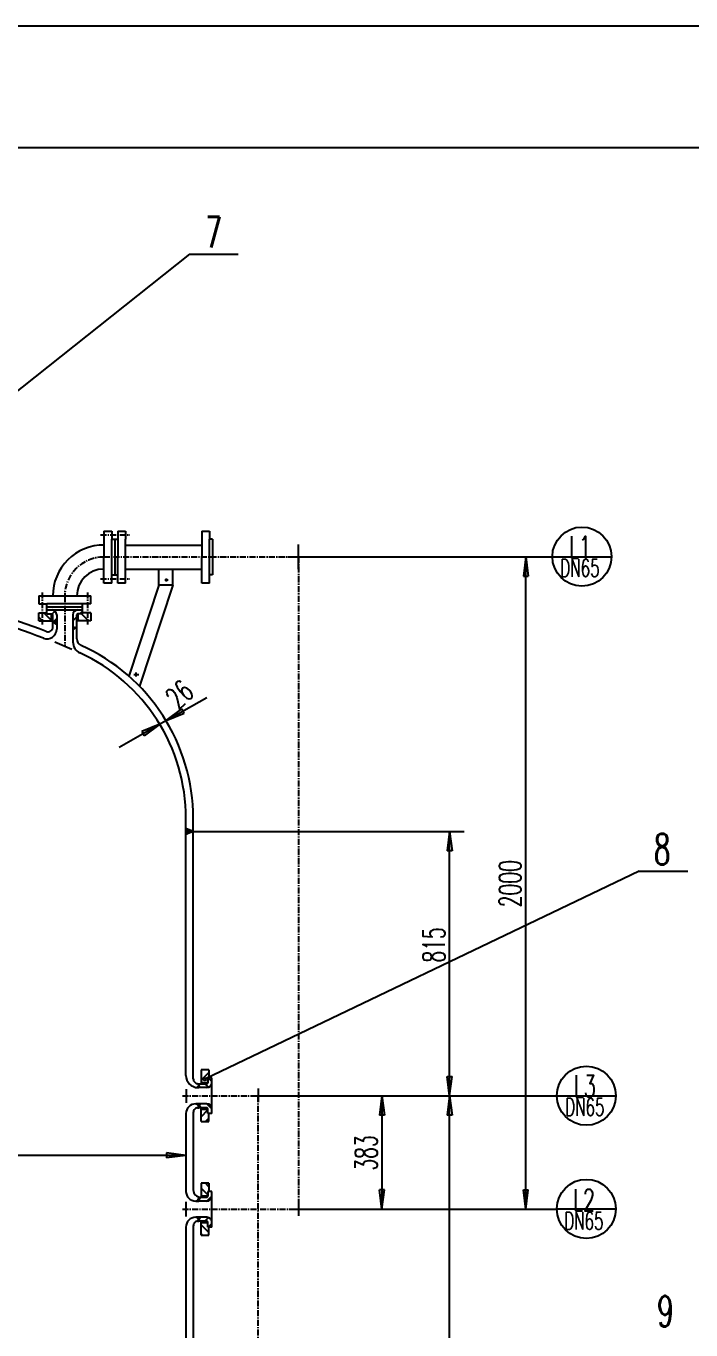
# Model space of a CAD drawing. Extents: x -1 to 624, y -221 to 620.
# Drawn here: x 256.8 to 393.6, y 351.7 to 619.8 of the extents above; entities that cross this region are included whole.
import ezdxf

# ---------------------------------------------------------------- set-up
doc = ezdxf.new("R2010")
doc.units = 0
doc.header["$MEASUREMENT"] = 0
doc.linetypes.add('CENTER', pattern=[2, 1.25, -0.25, 0.25, -0.25])
doc.layers.get('0').update_dxf_attribs({"linetype": 'CONTINUOUS'})
for name, color, linetype in [('1', 1, 'CONTINUOUS'), ('2', 7, 'CENTER'), ('4', 7, 'CONTINUOUS'), ('5', 7, 'CONTINUOUS'), ('K1', 4, 'CONTINUOUS')]:
    doc.layers.add(name, color=color, linetype=linetype)
doc.styles.get("Standard").update_dxf_attribs({"font": 'txt.shx', "width": 0.75, "bigfont": 'hztxt.shx'})
doc.dimstyles.get("Standard").update_dxf_attribs({"dimtxt": 0.18, "dimasz": 0.18, "dimexe": 0.18, "dimexo": 0.0625, "dimgap": 0.09, "dimtad": 0, "dimtih": 1, "dimtoh": 1, "dimdec": 4, "dimzin": 0, "dimdsep": 46, "dimtxsty": 'Standard', "dimcen": 0.09, "dimadec": 0, "dimazin": 0, "dimtfac": 1, "dimtdec": 4, "dimtofl": 0, "dimtmove": 0, "dimatfit": 3, "dimfxl": 1, "dimtolj": 1, "dimtzin": 0, "dimarcsym": 0})

# ---------------------------------------------------------------- blocks, each defined once
blk = doc.blocks.new('*D5')
at = {"layer": '1'}
for p, q in [((-333.325718, 458.53706), (-334.180273, 459.391615)), ((-334.180273, 459.207734), (-334.032332, 459.355676)), ((-334.180273, 458.924892), (-333.831708, 459.273457)), ((-334.180273, 458.642049), (-333.631085, 459.191237)), ((-334.180273, 458.359206), (-333.430462, 459.109018)), ((-333.526341, 458.45484), (-334.180273, 459.108772)), ((-333.726965, 458.372621), (-334.180273, 458.82593)), ((-333.927588, 458.290402), (-334.180273, 458.543087)), ((-333.993072, 458.263565), (-333.229838, 459.026799)), ((-333.125095, 458.619279), (-333.742861, 459.237045)), ((-333.513824, 458.459971), (-333.029215, 458.944579)), ((-332.924471, 458.701499), (-333.263613, 459.04064)), ((-333.034576, 458.656376), (-332.828592, 458.86236)), ((-332.723848, 458.783718), (-332.784365, 458.844235)), ((-334.128211, 458.208182), (-334.180273, 458.260244))]:
    blk.add_line(p, q, dxfattribs=at)
blk = doc.blocks.new('*D6')
at = {"layer": '1'}
for p, q in [((-331.795817, 402.724564), (-331.718805, 402.801576)), ((-331.462707, 402.388884), (-331.792306, 402.718482)), ((-331.726798, 402.60502), (-331.530243, 402.801576)), ((-331.393689, 402.508427), (-331.686838, 402.801576)), ((-331.65778, 402.485477), (-331.341681, 402.801576)), ((-331.588762, 402.365934), (-331.321865, 402.63283)), ((-331.531726, 402.269341), (-331.534725, 402.27234)), ((-331.324671, 402.627971), (-331.498276, 402.801576)), ((-331.255652, 402.747514), (-331.309714, 402.801576))]:
    blk.add_line(p, q, dxfattribs=at)
blk = doc.blocks.new('*D7')
at = {"layer": '1'}
for p, q in [((-331.81462, 406.134909), (-331.830888, 406.151177)), ((-331.779584, 406.134909), (-331.427637, 406.486857)), ((-331.626058, 406.134909), (-331.761869, 406.27072)), ((-331.437497, 406.134909), (-331.692851, 406.390264)), ((-331.665612, 406.437443), (-331.496655, 406.6064)), ((-331.248935, 406.134909), (-331.623833, 406.509807)), ((-331.591022, 406.134909), (-331.358618, 406.367313)), ((-331.448559, 406.523095), (-331.554814, 406.62935)), ((-331.40246, 406.134909), (-331.2896, 406.24777))]:
    blk.add_line(p, q, dxfattribs=at)
blk = doc.blocks.new('*D8')
at = {"layer": '4'}
for p, q in [((-331.080935, 409.551307), (-330.830666, 409.801576)), ((-331.080935, 407.665689), (-329.480935, 409.265689)), ((-331.080935, 400.123216), (-329.665693, 401.538459)), ((-330.183624, 399.134909), (-329.480935, 399.837598))]:
    blk.add_line(p, q, dxfattribs=at)
blk = doc.blocks.new('*D9')
at = {"layer": '4'}
for p, q in [((-328.865693, 407.412225), (-329.588377, 408.134909)), ((-329.531493, 406.192407), (-330.276238, 406.937153)), ((-331.4342, 402.43826), (-330.996559, 402.000619)), ((-328.865693, 401.755371), (-329.911898, 402.801576))]:
    blk.add_line(p, q, dxfattribs=at)
blk = doc.blocks.new('*D10')
at = {"layer": '1'}
for p, q in [((-331.795817, 379.39123), (-331.718805, 379.468243)), ((-331.462707, 379.055551), (-331.792306, 379.385149)), ((-331.726798, 379.271687), (-331.530243, 379.468243)), ((-331.393689, 379.175094), (-331.686838, 379.468243)), ((-331.65778, 379.152144), (-331.341681, 379.468243)), ((-331.588762, 379.0326), (-331.321865, 379.299497)), ((-331.531726, 378.936007), (-331.534725, 378.939007)), ((-331.324671, 379.294637), (-331.498276, 379.468243)), ((-331.255652, 379.414181), (-331.309714, 379.468243))]:
    blk.add_line(p, q, dxfattribs=at)
blk = doc.blocks.new('*D11')
at = {"layer": '1'}
for p, q in [((-331.81462, 382.801576), (-331.830888, 382.817844)), ((-331.779584, 382.801576), (-331.427637, 383.153523)), ((-331.626058, 382.801576), (-331.761869, 382.937387)), ((-331.437497, 382.801576), (-331.692851, 383.05693)), ((-331.665612, 383.10411), (-331.496655, 383.273067)), ((-331.248935, 382.801576), (-331.623833, 383.176474)), ((-331.591022, 382.801576), (-331.358618, 383.03398)), ((-331.448559, 383.189762), (-331.554814, 383.296017)), ((-331.40246, 382.801576), (-331.2896, 382.914437))]:
    blk.add_line(p, q, dxfattribs=at)
blk = doc.blocks.new('*D12')
at = {"layer": '4'}
for p, q in [((-329.480935, 385.762113), (-330.187065, 386.468243)), ((-329.665693, 384.061252), (-331.080935, 385.476494)), ((-329.480935, 376.334022), (-331.080935, 377.934022)), ((-330.834107, 375.801576), (-331.080935, 376.048404))]:
    blk.add_line(p, q, dxfattribs=at)
blk = doc.blocks.new('*D13')
at = {"layer": '4'}
for p, q in [((-331.432941, 383.16271), (-330.727408, 383.868243)), ((-329.908457, 382.801576), (-328.865693, 383.84434)), ((-330.537221, 378.401576), (-329.528955, 379.409841)), ((-329.584936, 377.468243), (-328.865693, 378.187485))]:
    blk.add_line(p, q, dxfattribs=at)
blk = doc.blocks.new('*D14')
at = {"layer": '5'}
for p, q in [((-293.850758, 404.468243), (-294.346897, 400.499131)), ((-293.850758, 404.468243), (-293.850758, 381.134909)), ((-293.850758, 404.468243), (-293.354619, 400.499131)), ((-293.354619, 400.499131), (-294.346897, 400.499131)), ((-293.850758, 381.134909), (-294.346897, 385.104021)), ((-293.354619, 385.104021), (-294.346897, 385.104021)), ((-293.850758, 381.134909), (-293.354619, 385.104021))]:
    blk.add_line(p, q, dxfattribs=at)
blk = doc.blocks.new('*D71')
at = {"layer": '1'}
for p, q in [((-361.312509, 501.689497), (-361.309509, 501.686497)), ((-361.215916, 501.632461), (-360.949019, 501.899357)), ((-361.192965, 501.758515), (-360.863367, 501.428917)), ((-361.096372, 501.563442), (-360.780273, 501.879541)), ((-361.073422, 501.827533), (-360.780273, 501.534385)), ((-360.976829, 501.494424), (-360.780273, 501.69098)), ((-360.953879, 501.896552), (-360.780273, 501.722947)), ((-360.857285, 501.425406), (-360.780273, 501.502418)), ((-360.834335, 501.96557), (-360.780273, 501.911508))]:
    blk.add_line(p, q, dxfattribs=at)
blk = doc.blocks.new('*D72')
at = {"layer": '4'}
for p, q in [((-362.771135, 504.355529), (-362.780273, 504.346391)), ((-361.127749, 504.113297), (-361.84694, 503.394107)), ((-355.44694, 504.137252), (-356.028663, 503.555529)), ((-360.780273, 502.575155), (-361.580427, 501.775001)), ((-356.644707, 502.939486), (-357.44694, 502.137252))]:
    blk.add_line(p, q, dxfattribs=at)
blk = doc.blocks.new('*D73')
at = {"layer": '4'}
for p, q in [((-364.44694, 502.895638), (-363.691589, 502.140287)), ((-363.405971, 503.740287), (-361.84694, 502.181256)), ((-356.380273, 502.371444), (-356.149117, 502.140287)), ((-355.678741, 503.555529), (-354.263499, 502.140287)), ((-353.977881, 503.740287), (-353.780273, 503.54268))]:
    blk.add_line(p, q, dxfattribs=at)
blk = doc.blocks.new('*D74')
at = {"layer": '1'}
for p, q in [((-357.44694, 500.938045), (-357.072042, 500.563148)), ((-357.44694, 500.78452), (-357.334079, 500.897381)), ((-357.44694, 500.595958), (-357.214536, 500.828362)), ((-357.44694, 500.407396), (-357.094993, 500.759344)), ((-357.44694, 500.749484), (-357.191586, 500.494129)), ((-357.44694, 500.560922), (-357.311129, 500.425111)), ((-357.44694, 500.37236), (-357.430672, 500.356093)), ((-357.144406, 500.521368), (-356.975449, 500.690325)), ((-357.058754, 500.738422), (-356.952499, 500.632166))]:
    blk.add_line(p, q, dxfattribs=at)
blk = doc.blocks.new('*D75')
at = {"layer": '5'}
for p, q in [((-311.007249, 515.280773), (-246.606847, 515.280773)), ((-264.225914, 515.280773), (-264.722053, 511.311661)), ((-264.225914, 381.134909), (-264.225914, 515.280773)), ((-264.225914, 515.280773), (-263.729776, 511.311661)), ((-264.722053, 511.311661), (-263.729776, 511.311661)), ((-264.225914, 381.134909), (-264.722053, 385.104021)), ((-264.722053, 385.104021), (-263.729776, 385.104021)), ((-264.225914, 381.134909), (-263.729776, 385.104021)), ((-311.007249, 381.134909), (-257.864576, 381.134909))]:
    blk.add_line(p, q, dxfattribs=at)
at = {"layer": '5', "width": 0.63}
blk.add_text('815', height=4.5, rotation=90, dxfattribs=at).set_placement((-280.912283, 431.824724))
blk = doc.blocks.new('*D77')
at = {"layer": '5'}
for p, q in [((-332.680273, 458.801576), (-276.912283, 458.801576)), ((-279.912283, 458.801576), (-280.408422, 454.832464)), ((-279.912283, 271.13491), (-279.912283, 458.801576)), ((-279.912283, 458.801576), (-279.416144, 454.832464)), ((-279.416144, 454.832464), (-280.408422, 454.832464)), ((-279.912283, 404.468243), (-280.408422, 408.437354)), ((-280.408422, 408.437354), (-279.416144, 408.437354)), ((-279.912283, 404.468243), (-279.416144, 408.437354)), ((-319.300424, 404.468243), (-245.696113, 404.468243)), ((-279.912283, 404.468243), (-280.408422, 400.499131)), ((-279.912283, 404.468243), (-279.416144, 400.499131)), ((-279.416144, 400.499131), (-280.408422, 400.499131)), ((-279.912283, 271.13491), (-280.408422, 275.104021)), ((-280.408422, 275.104021), (-279.416144, 275.104021)), ((-279.912283, 271.13491), (-279.416144, 275.104021)), ((-319.300424, 271.13491), (-257.730535, 271.13491))]:
    blk.add_line(p, q, dxfattribs=at)
blk = doc.blocks.new('*D118')
at = {"layer": '5'}
for p, q in [((-334.180273, 392.205319), (-535.680273, 392.205319)), ((-534.180273, 392.205319), (-530.211162, 392.701458)), ((-534.180273, 392.205319), (-530.211162, 391.70918)), ((-530.211162, 392.701458), (-530.211162, 391.70918)), ((-334.180273, 392.205319), (-338.149385, 392.701458)), ((-338.149385, 392.701458), (-338.149385, 391.70918)), ((-334.180273, 392.205319), (-338.149385, 391.70918))]:
    blk.add_line(p, q, dxfattribs=at)
blk = doc.blocks.new('*D119')
at = {"layer": '5'}
for p, q in [((-347.954466, 476.152492), (-338.296518, 481.630704)), ((-339.586677, 480.898896), (-343.283852, 479.372169)), ((-339.586677, 480.898896), (-342.794283, 478.509071)), ((-343.283852, 479.372169), (-342.794283, 478.509071))]:
    blk.add_line(p, q, dxfattribs=at)
blk = doc.blocks.new('*D120')
at = {"layer": '5'}
for p, q in [((-338.267609, 481.635268), (-329.89982, 486.381672)), ((-338.267609, 481.635268), (-335.060003, 484.025093)), ((-338.267609, 481.635268), (-334.570434, 483.161995)), ((-334.570434, 483.161995), (-335.060003, 484.025093))]:
    blk.add_line(p, q, dxfattribs=at)

msp = doc.modelspace()

# ---------------------------------------------------------------- linework, layer by layer
msp.add_line((593.41824, 619.7819), (-0.58176, 619.7819))
at = {"layer": '1'}
for p, q in [((272.8487, 515.91961), (274.4487, 515.91961)), ((272.8487, 515.91961), (272.8487, 510.58631)), ((274.4487, 515.91961), (274.4487, 514.25294)), ((275.69522, 515.90563), (277.29522, 515.90563)), ((275.69522, 515.90563), (275.69522, 510.57234)), ((277.29522, 515.90563), (277.29522, 514.23897)), ((292.97247, 515.91961), (294.57247, 515.91961)), ((292.97247, 515.91961), (292.97247, 510.58631)), ((294.57247, 515.91961), (294.57247, 514.25294)), ((274.4487, 505.25294), (274.4487, 514.25294)), ((274.4487, 514.25294), (275.69522, 514.25294)), ((275.06394, 514.25294), (275.06394, 506.91961)), ((277.29522, 505.23897), (277.29522, 514.23897)), ((277.29522, 513.06274), (292.97247, 513.06274)), ((294.57247, 505.25294), (294.57247, 514.25294)), ((295.18771, 514.25294), (294.57247, 514.25294)), ((295.18771, 514.25294), (295.18771, 506.91961)), ((312.9005, 508.07608), (312.9005, 513.19401)), ((272.8487, 505.25294), (272.8487, 510.58631)), ((275.69522, 505.23897), (275.69522, 510.57234)), ((292.97247, 505.25294), (292.97247, 510.58631)), ((310.66755, 510.63504), (315.13345, 510.63504)), ((274.4487, 506.91961), (275.69522, 506.91961)), ((277.29522, 508.10947), (292.97247, 508.10947)), ((284.16343, 504.77613), (284.16343, 508.10947)), ((287.0524, 504.77613), (287.0524, 508.10947)), ((295.18771, 506.91961), (294.57247, 506.91961)), ((274.4487, 505.25294), (272.8487, 505.25294)), ((277.29522, 505.23897), (275.69522, 505.23897)), ((284.16343, 504.77613), (277.9538, 486.12848)), ((287.0524, 504.77613), (280.14912, 484.04544)), ((287.0524, 504.77613), (284.16343, 504.77613)), ((285.36324, 505.88377), (286.05069, 505.88377)), ((285.69714, 505.58915), (285.69714, 506.19803)), ((294.57247, 505.25294), (292.97247, 505.25294)), ((259.46081, 502.58631), (259.46081, 500.98631)), ((259.46081, 502.58631), (267.26161, 502.58631)), ((267.26161, 502.58631), (270.12747, 502.58631)), ((270.12747, 500.98631), (270.12747, 502.58631)), ((259.46081, 500.98631), (261.12747, 500.98631)), ((259.46081, 497.48916), (259.46081, 499.08916)), ((259.46081, 499.08916), (261.12747, 499.08916)), ((261.12747, 498.9044), (261.12747, 500.98631)), ((270.12747, 500.98631), (261.12747, 500.98631)), ((261.12747, 500.37107), (268.46081, 500.37107)), ((261.12747, 499.7044), (268.46081, 499.7044)), ((261.12747, 498.9044), (262.12747, 498.9044)), ((262.06081, 497.48916), (262.06081, 498.9044)), ((262.3289, 496.23771), (262.32443, 498.73917)), ((268.46081, 498.9044), (267.46081, 498.9044)), ((267.52747, 497.48916), (267.52747, 498.9044)), ((268.46081, 498.9044), (268.46081, 500.98631)), ((270.12747, 499.08916), (268.46081, 499.08916)), ((270.12747, 499.08916), (270.12747, 497.48916)), ((259.46081, 497.48916), (262.32667, 497.48916)), ((262.58097, 497.03666), (262.32748, 497.03666)), ((263.12747, 497.34566), (262.59414, 497.03774)), ((263.12747, 496.72982), (262.59414, 497.03774)), ((263.12747, 498.7044), (263.12747, 495.77753)), ((266.46081, 498.7044), (266.46081, 493.14886)), ((266.46081, 496.31141), (266.99414, 496.00349)), ((267.26081, 493.78871), (267.26081, 498.7044)), ((270.12747, 497.48916), (267.26161, 497.48916)), ((266.46081, 495.69557), (266.99414, 496.00349)), ((266.97246, 496.03588), (267.26081, 496.03588)), ((262.773, 493.14252), (266.21059, 491.66927)), ((278.98328, 486.4109), (280.02427, 486.4109)), ((279.49396, 486.01807), (279.49396, 486.88229)), ((289.72747, 454.15045), (289.72747, 456.81712)), ((291.22747, 454.15045), (291.22747, 456.81712)), ((291.22747, 454.15045), (289.72747, 454.76518)), ((291.22747, 454.15045), (289.72747, 453.53572)), ((289.72747, 403.98378), (289.72747, 454.15045)), ((291.22747, 403.28352), (291.22747, 454.15045)), ((294.42681, 405.15045), (292.82681, 405.15045)), ((292.82681, 405.15045), (292.82681, 402.28459)), ((294.42681, 405.15045), (294.42681, 403.48378)), ((292.12495, 402.28378), (292.37539, 402.28378)), ((292.22926, 402.28352), (294.07678, 402.28682)), ((292.3761, 401.99455), (292.3761, 402.30765)), ((292.82681, 402.55045), (294.24205, 402.55045)), ((295.04205, 403.48378), (294.24205, 403.48378)), ((294.24205, 403.48378), (294.24205, 402.48378)), ((295.04205, 396.15045), (295.04205, 403.48378)), ((289.7574, 401.15919), (289.7574, 398.33923)), ((291.72747, 401.48378), (292.37539, 401.48378)), ((292.06747, 401.48378), (292.37539, 402.01712)), ((294.04205, 401.48378), (292.22747, 401.48378)), ((292.68331, 401.48378), (292.37539, 402.01712)), ((303.02, 399.80222), (306.07254, 399.80222)), ((304.60732, 401.26744), (304.60732, 398.4591)), ((291.72747, 398.15045), (292.37539, 398.15045)), ((294.04205, 398.15045), (291.72747, 398.15045)), ((292.06747, 398.15045), (292.37539, 397.61712)), ((292.12495, 397.35045), (292.37539, 397.35045)), ((294.07678, 397.34741), (292.22926, 397.35071)), ((292.68331, 398.15045), (292.37539, 397.61712)), ((292.3761, 397.59761), (292.3761, 397.32658)), ((292.82681, 394.48378), (292.82681, 397.34964)), ((292.82681, 397.08378), (294.24205, 397.08378)), ((294.24205, 396.15045), (294.24205, 397.15045)), ((289.72747, 396.15045), (289.72747, 380.15045)), ((291.22747, 396.35071), (291.22747, 380.45108)), ((292.82681, 394.48378), (294.42681, 394.48378)), ((295.04205, 396.15045), (294.24205, 396.15045)), ((294.42681, 394.48378), (294.42681, 396.15045)), ((289.72747, 383.15045), (289.72747, 380.15045)), ((291.22747, 383.35071), (291.22747, 380.9167)), ((294.42681, 381.81712), (292.82681, 381.81712)), ((292.82681, 381.81712), (292.82681, 378.95125)), ((294.42681, 381.81712), (294.42681, 380.15045)), ((291.72747, 378.15045), (292.37539, 378.15045)), ((294.04205, 378.15045), (291.72747, 378.15045)), ((292.06747, 378.15045), (292.37539, 378.68378)), ((292.68331, 378.15045), (292.37539, 378.68378)), ((292.40948, 378.67463), (292.40948, 378.98116)), ((292.73015, 378.95108), (294.07678, 378.95349)), ((292.82681, 379.21712), (294.24205, 379.21712)), ((295.04205, 380.15045), (294.24205, 380.15045)), ((294.24205, 380.15045), (294.24205, 379.15045)), ((295.04205, 372.81712), (295.04205, 380.15045)), ((289.71758, 377.98408), (289.71758, 374.95621)), ((311.46981, 376.49434), (314.35585, 376.49434)), ((312.9005, 377.75235), (312.9005, 375.11298)), ((289.72747, 372.81712), (289.72747, 293.98378)), ((291.22747, 373.01738), (291.22747, 293.28352)), ((291.72747, 374.81712), (292.37539, 374.81712)), ((294.04205, 374.81712), (291.72747, 374.81712)), ((292.37539, 374.28378), (292.06747, 374.81712)), ((292.12495, 374.01712), (292.37539, 374.01712)), ((294.07678, 374.01408), (292.22926, 374.01738)), ((292.68331, 374.81712), (292.37539, 374.28378)), ((292.38432, 374.26175), (292.38432, 374.0171)), ((292.82681, 371.15045), (292.82681, 374.01631)), ((292.82681, 373.75045), (294.24205, 373.75045)), ((294.24205, 372.81712), (294.24205, 373.81712)), ((295.04205, 372.81712), (294.24205, 372.81712)), ((294.42681, 371.15045), (294.42681, 372.81712)), ((292.82681, 371.15045), (294.42681, 371.15045))]:
    msp.add_line(p, q, dxfattribs=at)
for centre, radius, start, end in [((272.79414, 502.58631), 10.47658, 89.496239, 180), ((272.79414, 502.58631), 5.52342, 90, 180), ((189.72747, 306.81712), 200, 69.300582, 82.670689), ((189.72747, 306.81712), 201.5, 69.293111, 82.651936), ((262.12747, 498.7044), 1, 0, 90), ((262.12747, 498.7044), 0.2, 10, 90), ((267.46081, 498.7044), 1, 90, 180), ((267.46081, 498.7044), 0.2, 90, 170), ((261.3289, 496.23592), 1, 249.293111, 0.102322), ((261.12747, 495.77753), 2, 249.300582, 0), ((268.76081, 493.78871), 1.5, 180, 245.906277), ((268.96081, 493.14886), 2.5, 180, 245.270592), ((252.22747, 456.81712), 37.5, 0, 65.270592), ((252.22747, 456.81712), 39, 0, 65.906277), ((292.22747, 403.98378), 2.5, 180, 270), ((292.22747, 403.28352), 1, 180, 270.102322), ((294.04205, 402.48378), 1, 270, 0), ((294.04205, 402.48378), 0.2, 280, 0), ((291.72747, 396.15045), 2, 90, 180), ((292.22747, 396.35071), 1, 89.897678, 180), ((294.04205, 397.15045), 1, 0, 90), ((294.04205, 397.15045), 0.2, 0, 80), ((291.72747, 380.15045), 2, 180, 270), ((292.72747, 380.45108), 1.5, 180, 270.102322), ((294.04205, 379.15045), 1, 270, 0), ((294.04205, 379.15045), 0.2, 280, 0), ((291.72747, 372.81712), 2, 90, 180), ((292.22747, 373.01738), 1, 89.897678, 180), ((294.04205, 373.81712), 1, 0, 90), ((294.04205, 373.81712), 0.2, 0, 80)]:
    msp.add_arc(centre, radius, start, end, dxfattribs=at)
at = {"layer": '2'}
for p, q in [((272.12677, 515.14174), (278.20473, 515.14174)), ((272.79414, 510.62965), (312.9005, 510.62965)), ((312.9005, 510.63504), (312.9005, 376.48378)), ((272.12677, 506.11755), (278.20473, 506.11755)), ((260.14453, 503.33315), (260.14453, 496.73423)), ((264.79414, 502.58631), (264.79414, 492.27632)), ((269.44375, 503.33315), (269.44375, 496.73423)), ((288.99077, 399.81712), (304.60732, 399.81712)), ((304.60732, 266.48378), (304.60732, 399.81712)), ((288.99077, 376.48378), (312.9005, 376.48378))]:
    msp.add_line(p, q, dxfattribs=at)
msp.add_arc((272.79414, 502.58631), 8, 90, 180, dxfattribs=at)
at = {"layer": '4'}
msp.add_line((267.26081, 496.346), (266.46081, 495.546), dxfattribs=at)
at = {"layer": '5'}
for p, q in [((290.4831, 572.88136), (215.31013, 513.27278)), ((290.4831, 572.88136), (300.4831, 572.88136)), ((383.0272, 445.9971), (293.61373, 403.21991)), ((383.0272, 445.9971), (393.0272, 445.9971)), ((366.04294, 376.53633), (378.21163, 376.53633))]:
    msp.add_line(p, q, dxfattribs=at)
for centre, radius in [((371.21676, 510.68017), 6.08434), ((372.12729, 399.81378), 6.08434), ((293.61373, 403.21991), 0.25), ((372.12729, 376.53633), 6.08434)]:
    msp.add_circle(centre, radius, dxfattribs=at)
at = {"layer": 'K1', "const_width": 0.4}
msp.add_lwpolyline([(9.41824, -211.2181), (9.41824, 594.7819), (583.41824, 594.7819), (583.41824, -211.2181)], close=True, dxfattribs=at)

# ---------------------------------------------------------------- block references
msp.add_blockref('*D119', (623.90775, -4.65113))
at = {"layer": '1'}
for name in ['*D72', '*D5', '*D7', '*D6', '*D11', '*D10']:
    msp.add_blockref(name, (623.90775, -4.65113), dxfattribs=at)
at = {"layer": '4'}
for name in ['*D71', '*D8', '*D9', '*D12', '*D13']:
    msp.add_blockref(name, (623.90775, -4.65113), dxfattribs=at)
at = {"layer": '5'}
for name in ['*D75', '*D120', '*D14', '*D118']:
    msp.add_blockref(name, (623.90775, -4.65113), dxfattribs=at)

# ---------------------------------------------------------------- texts
at = {"layer": '5', "width": 0.63}
for s, height, p in [('7', 6.3, (293.7331, 574.28136)), ('L1', 4.5, (368.55698, 510.38771)), ('DN65', 3.6, (366.77753, 506.54409)), ('8', 6.3, (386.02811, 447.3971)), ('L3', 4.5, (369.56248, 399.54433)), ('DN65', 3.6, (367.78302, 395.70071)), ('L2', 4.5, (369.37254, 376.12173)), ('DN65', 3.6, (367.59309, 372.27812)), ('9', 6.3, (386.69528, 352.3539))]:
    msp.add_text(s, height=height, dxfattribs=at).set_placement(p)
for s, rotation, p in [('26', 42.510447, (288.1347, 479.06209)), ('2000', 90, (358.68183, 438.55671)), ('815', 90, (342.99546, 427.1736)), ('383', 90, (329.05699, 384.40045))]:
    msp.add_text(s, height=4.5, rotation=rotation, dxfattribs=at).set_placement(p)

# ---------------------------------------------------------------- dimensions: what is measured, and where the dimension line sits
at = {"layer": '5'}
for base, p1, p2, text, picture, middle in [((51.36148, 341.22332), (110.75255, 140.18895), (174.65489, 542.2577), '6001', '*D77', (50.36148, 336.22332)), ((359.68183, 443.55671), (312.9005, 376.48378), (312.9005, 510.62965), '815', '*D73', (342.99546, 427.1736))]:
    dim = msp.add_linear_dim(base=base, p1=p1, p2=p2, angle=90, text=text, dimstyle='Standard', dxfattribs=at)
    dim.commit()
    dim.dimension.update_dxf_attribs({"geometry": picture, "text_midpoint": middle, "insert": (623.90775, -4.65113)})
dim = msp.add_linear_dim(base=(359.68183, 222.11276), p1=(306.23383, 154.4084), p2=(312.9005, 289.81712), angle=90, dimstyle='Standard', dxfattribs=at)
dim.commit()
dim.dimension.update_dxf_attribs({"geometry": '*D74', "text_midpoint": (623.90775, -4.65113), "insert": (623.90775, -4.65113)})

doc.saveas('drawing.dxf')
